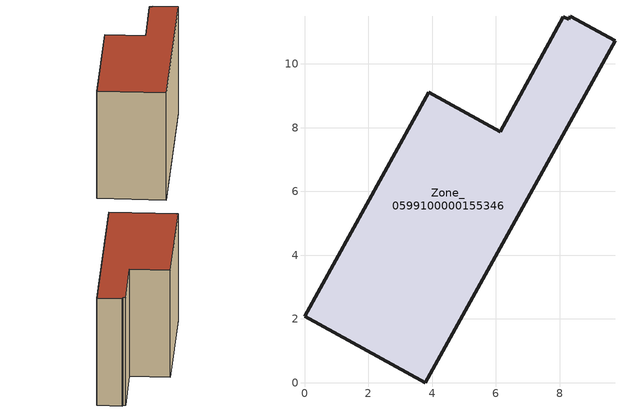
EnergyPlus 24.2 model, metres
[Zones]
Zone_0599100000155346
 floor ground (C_G): 8.34,11.5 9.74,10.73 3.79,0 0,2.08 3.89,9.11 6.14,7.88 8.11,11.48 8.28,11.4 z0
 wall outside (C_F): 3.79,0 9.74,10.73 8.34,11.5 8.28,11.4 8.11,11.48 6.14,7.88 3.89,9.11 0,2.08 3.79,0 z0:7.45
 roof outside (C_R): 9.74,10.73 8.34,11.5 8.28,11.4 8.11,11.48 6.14,7.88 3.89,9.11 0,2.08 3.79,0 z7.45
[BUILDING]
Pand.0599100000155346: North Axis=0; Terrain=City; Loads Convergence Tolerance Value=0.04; Temperature Convergence Tolerance Value=0.4; Solar Distribution=FullExterior; Maximum Number of Warmup Days=25; Minimum Number of Warmup Days=1
[Site:Location]
Rotterdam.The.Hague.AP_ZH_NLD Design_Conditions: Latitude=51.96; Longitude=4.45; Time Zone=1; Elevation=-4.5
[SITE:GROUNDTEMPERATURE:BUILDINGSURFACE]
18, 18, 18, 18, 18, 18, 18, 18, 18, 18, 18, 18
[MATERIAL] Thermal Absorptance=0.9; Solar Absorptance=0.7; Visible Absorptance=0.7
Name | Roughness | Thickness | Conductivity | Density | Specific Heat
G.TI.1946 | MediumSmooth | 0.15 | 1 | 540 | 1210
F.TI.1946 | Rough | 0.3 | 0.857143 | 1920 | 840
R.TI.1946 | MediumRough | 0.2 | 0.1 | 1500 | 1000
[CONSTRUCTION]
C_G: G.TI.1946
C_F: F.TI.1946
C_R: R.TI.1946
[ZONE]
Zone_0599100000155346: Type=1; Multiplier=1; Ceiling Height=Autocalculate; Volume=Autocalculate; Floor Area=autocalculate; Part of Total Floor Area=Yes
[ZONEINFILTRATION:DESIGNFLOWRATE]
Infil_Zone_0599100000155346: Zone or ZoneList or Space or SpaceList=Zone_0599100000155346; Schedule=AlwaysOn; Design Flow Rate Calculation Method=Flow/Area; Flow Rate per Floor Area=0.003; Constant Term Coefficient=1; Temperature Term Coefficient=0; Velocity Term Coefficient=0; Velocity Squared Term Coefficient=0
[HVACTEMPLATE:ZONE:IDEALLOADSAIRSYSTEM]
Zone_0599100000155346: Maximum Heating Supply Air Temperature=50; Minimum Cooling Supply Air Temperature=13; Maximum Heating Supply Air Humidity Ratio=0.0156; Minimum Cooling Supply Air Humidity Ratio=0.0077; Heating Limit=NoLimit; Cooling Limit=NoLimit; Dehumidification Control Type=ConstantSensibleHeatRatio; Cooling Sensible Heat Ratio=0.7; Dehumidification Setpoint=60; Humidification Control Type=None; Humidification Setpoint=30; Outdoor Air Method=None; Outdoor Air Flow Rate per Person=0.00944; Outdoor Air Flow Rate per Zone Floor Area=0; Outdoor Air Flow Rate per Zone=0; Demand Controlled Ventilation Type=None; Outdoor Air Economizer Type=NoEconomizer; Heat Recovery Type=None; Sensible Heat Recovery Effectiveness=0.7; Latent Heat Recovery Effectiveness=0.65
[ZONECONTROL:THERMOSTAT]
ThermostatControl_Zone_0599100000155346: Zone or ZoneList=Zone_0599100000155346; Control Type Schedule=DualSetpointControlType; Control 1=Thermostat_Zone_0599100000155346; Temperature Difference Between Cutout And Setpoint=0
[THERMOSTATSETPOINT:DUALSETPOINT]
Thermostat_Zone_0599100000155346: Heating Setpoint Temperature Schedule=HeatingSetpoint_Zone_0599100000155346; Cooling Setpoint Temperature Schedule=CoolingSetpoint_Zone_0599100000155346
[SCHEDULE:COMPACT]
HeatingSetpoint_Zone_0599100000155346: Through: 12/31, For: AllDays, Until: 24:00, 21
CoolingSetpoint_Zone_0599100000155346: Through: 12/31, For: AllDays, Until: 24:00, 24
DualSetpointControlType: Through: 12/31, For: AllDays, Until: 24:00, 4
AlwaysOn: Through: 12/31, For: AllDays, Until: 24:00, 1
